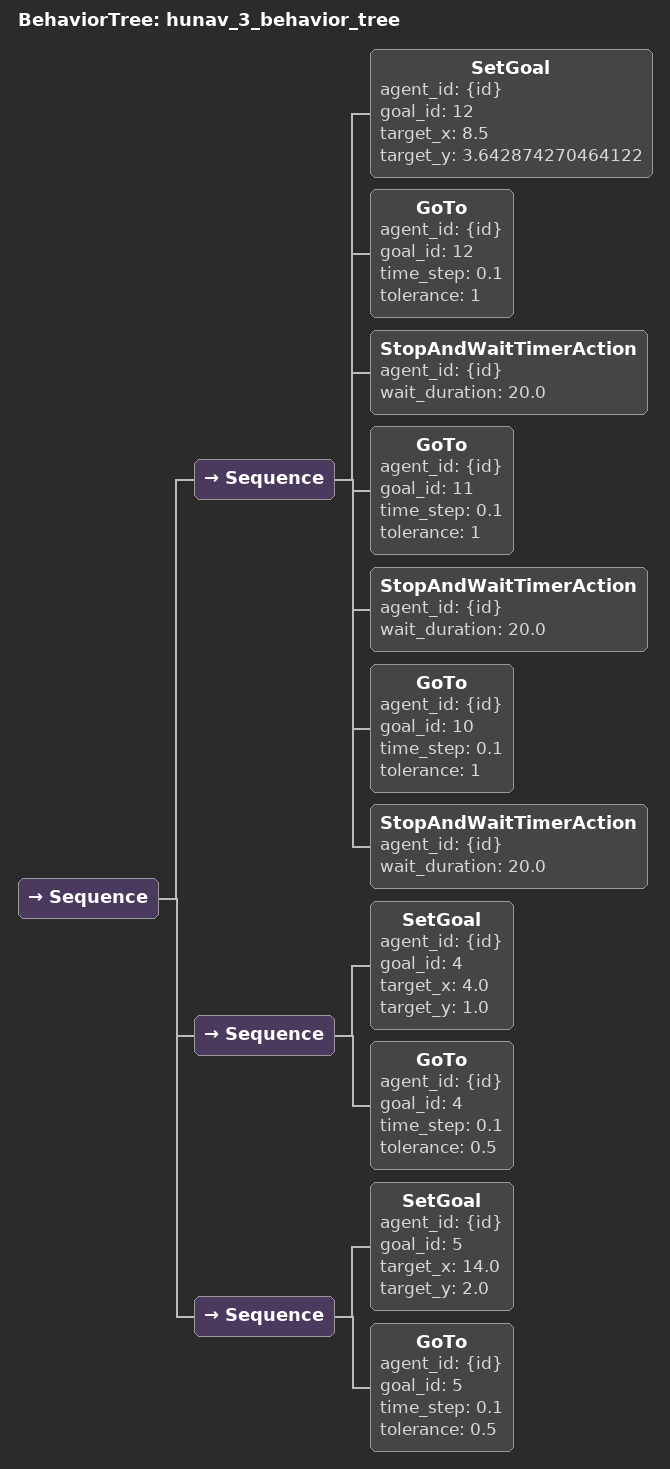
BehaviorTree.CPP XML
<?xml version='1.0' encoding='UTF-8'?>
<root main_tree_to_execute="hunav_3_behavior_tree" BTCPP_format="4">
    <include ros_pkg="arena_simulation_setup" path="configs/hunav/behavior_trees/BTRegularNav.xml" />
    <BehaviorTree ID="hunav_3_behavior_tree">
        <Sequence>
            <Sequence>
                <SetGoal agent_id="{id}" goal_id="12" target_x="8.5" target_y="3.642874270464122" />
                <GoTo agent_id="{id}" goal_id="12" time_step="0.1" tolerance="1" />
                <StopAndWaitTimerAction agent_id="{id}" wait_duration="20.0" />
                <GoTo agent_id="{id}" goal_id="11" time_step="0.1" tolerance="1" />
                <StopAndWaitTimerAction agent_id="{id}" wait_duration="20.0" />
                <GoTo agent_id="{id}" goal_id="10" time_step="0.1" tolerance="1" />
                <StopAndWaitTimerAction agent_id="{id}" wait_duration="20.0" />
            </Sequence>
            <Sequence>
                <SetGoal agent_id="{id}" goal_id="4" target_x="4.0" target_y="1.0" />
                <GoTo agent_id="{id}" goal_id="4" time_step="0.1" tolerance="0.5" />
            </Sequence>
            <Sequence>
                <SetGoal agent_id="{id}" goal_id="5" target_x="14.0" target_y="2.0" />
                <GoTo agent_id="{id}" goal_id="5" time_step="0.1" tolerance="0.5" />
            </Sequence>
        </Sequence>
    </BehaviorTree>
</root>
